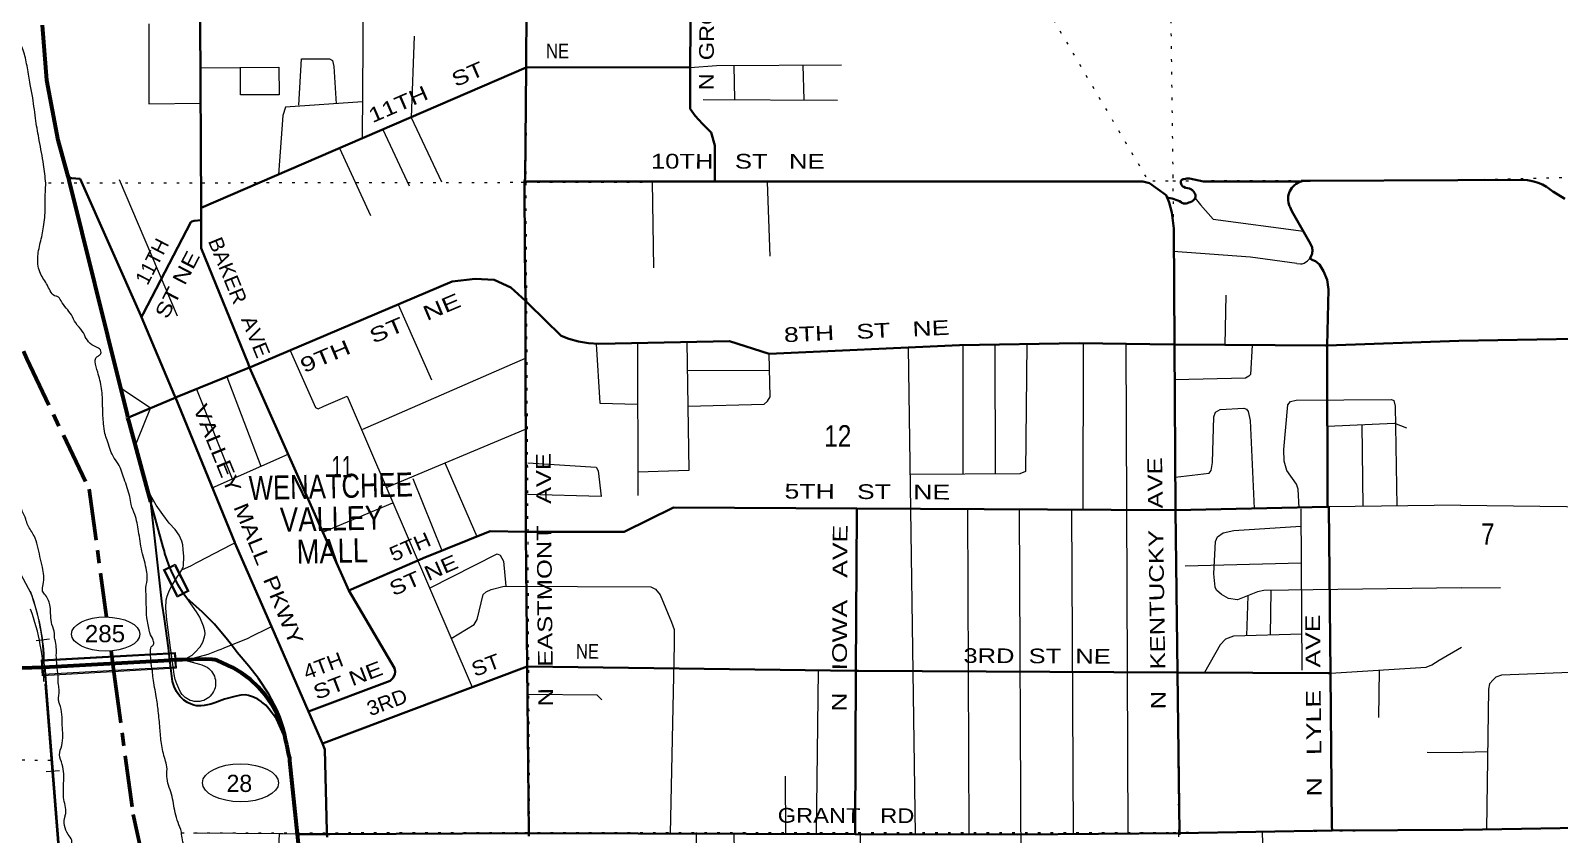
# Model space of a CAD drawing. Header units: feet. Extents: x -8 to 250644, y -192250 to 1368.
# Drawn here: x 175028 to 187545, y -33744 to -27164 of the extents above; entities that cross this region are included whole.
import ezdxf
from ezdxf.enums import TextEntityAlignment as Align

# ---------------------------------------------------------------- set-up
doc = ezdxf.new("R2010")
doc.units = ezdxf.units.FT
doc.header["$LTSCALE"] = 70
for name, pattern in [('DOT_DASHED', [7.7, 5, -1.2, 0.3, -1.2]), ('DOTTED', [1.5, 0.3, -1.2]), ('LONG_DASH_SHORT_DASH', [9.9, 6, -1.2, 1.5, -1.2])]:
    doc.linetypes.add(name, pattern=pattern)
for name, color, linetype, lineweight in [('11', 7, 'LONG_DASH_SHORT_DASH', 60), ('17', 7, 'Continuous', 25), ('23', 7, 'Continuous', 70), ('24', 7, 'Continuous', 25), ('26', 7, 'Continuous', 40), ('29', 7, 'Continuous', 25), ('34', 7, 'Continuous', 25), ('39', 7, 'Continuous', 13), ('44', 7, 'DOT_DASHED', 13), ('59', 7, 'Continuous', 13), ('6', 7, 'DOTTED', 25), ('7', 7, 'DOTTED', 13)]:
    doc.layers.add(name, color=color, linetype=linetype, lineweight=lineweight)
doc.layers.add('27', color=7, linetype='Continuous')

msp = doc.modelspace()

# ---------------------------------------------------------------- linework, layer by layer
at = {"layer": '11'}
msp.add_line((175686.8, -32242.48), (175710.05, -32414.22), dxfattribs=at)
for points in [[(170384.73, -9893.49), (170316.75, -11356.98), (170137.61, -12286.24), (170034.1, -13122.24), (170030.87, -14629.37), (170411.89, -16380.45), (170583.69, -17421.14), (171171.84, -18460.04), (171666.57, -19632.58), (171721.85, -20455), (172142.11, -22094.99), (172392.26, -23835.1), (173749.67, -26172.68), (174329.8, -27696.47), (174766, -29326.16), (174997.74, -29851.17), (175507.59, -30918.86), (175649.12, -31964.21)], [(175710.05, -32414.22), (175868.07, -33581.28), (176183.76, -34996.74), (176352.91, -35496.14), (177475.46, -37197.96)]]:
    msp.add_lwpolyline(points, dxfattribs=at)
at = {"layer": '17'}
for centre, major_axis in [((175643.29, -32104.13), (-279.86, 0.68)), ((176746.95, -33321.77), (-310.94, 0.76))]:
    msp.add_ellipse(centre, major_axis=major_axis, ratio=0.500137, dxfattribs=at)
at = {"layer": '23'}
msp.add_line((177125.12, -33009.02), (177118.48, -32978.79), dxfattribs=at)
for points in [[(175339.1, -28363.88), (175331.59, -28338.88), (175253.74, -28059.41), (175161.53, -27569.21), (175124.87, -27118.93)], [(175768.44, -30092.14), (175345.31, -28388.88), (175339.1, -28363.88)], [(175825.12, -30332.58), (175821.96, -30307.58), (175768.44, -30092.14)], [(175887.05, -30559.56), (175831.94, -30357.58), (175825.12, -30332.58)], [(176013.3, -31022.97), (176013.16, -31021.75), (175986.16, -30922.8), (175887.05, -30559.56)], [(174944.43, -32380.62), (175134.14, -32374.71), (176169.59, -32318.55)], [(177118.48, -32978.79), (177105.83, -32919.62), (177079.72, -32834.86), (177044.9, -32753.3), (177001.75, -32675.82), (176950.73, -32603.28), (176892.41, -32536.47), (176827.43, -32476.12), (176756.49, -32422.9), (176680.38, -32377.38), (176599.93, -32340.07), (176558.32, -32320.75), (176540.16, -32315.87), (176516.01, -32311.37), (176460.48, -32309.43), (176272.91, -32314.47), (176216.97, -32315.98), (176169.59, -32318.55)], [(177212.46, -33741.17), (177151.96, -33141.81), (177149.81, -33120.49), (177143.3, -33091.81), (177125.12, -33009.02)], [(177772.98, -36188.92), (177630.37, -35889.6), (177453.95, -35390.75), (177330.64, -34876.19), (177322.44, -34830.7), (177212.46, -33741.17)]]:
    msp.add_lwpolyline(points, dxfattribs=at)
at = {"layer": '23', "lineweight": 35}
for points in [[(176306.67, -31810.5), (176280.54, -31774.76), (176234.05, -31698.39), (176181.78, -31588.46), (176163, -31545.05), (176141.02, -31482.96), (176128.62, -31444.84), (176123.63, -31426.01), (176114.78, -31393.05), (176013.3, -31022.97)], [(176169.59, -32318.55), (176161.16, -32242.3), (176157.6, -32217.3), (176123.84, -31980.3), (176106.69, -31859.93), (176013.3, -31022.97)], [(176673.1, -32192.53), (176640.76, -32150.31), (176532.7, -32023.7), (176435.08, -31923.41), (176306.67, -31810.5)], [(177125.12, -33009.02), (177103.39, -32878.84), (177071.1, -32782.2), (177047.62, -32723.62), (176978.38, -32595.72), (176894.59, -32466.41), (176815.66, -32367.9), (176720.62, -32254.57), (176673.1, -32192.53)], [(177118.48, -32978.79), (177099.03, -32927.18), (177056.49, -32829.08), (177040.35, -32796.87), (176978.78, -32716.35), (176953.03, -32686.44), (176922.59, -32662.47), (176915.16, -32655.46), (176888.36, -32637.68), (176853.45, -32620.45), (176811.73, -32606.63), (176789.13, -32602.22), (176749.71, -32604.21), (176710.09, -32611.72), (176615.9, -32637.75), (176537.5, -32667.82), (176503.78, -32678.72), (176449.79, -32689.1), (176424.1, -32691.76), (176387.06, -32690.46), (176365.62, -32686.44), (176342.81, -32678.23), (176312.46, -32665.16), (176283.51, -32644.06), (176253.1, -32614.63), (176234.5, -32590.69), (176224.02, -32574.52), (176202.6, -32533.95), (176188.81, -32492.53), (176169.59, -32318.55)]]:
    msp.add_lwpolyline(points, dxfattribs=at)
at = {"layer": '24'}
for points in [[(176008.86, -30254.68), (175795.68, -30110.55), (175768.44, -30092.14)], [(175887.05, -30559.56), (175906.6, -30511.5), (176010.59, -30255.85), (176008.86, -30254.68)], [(176266.78, -31579.3), (176270.38, -31573.39), (176276.36, -31558.54), (176280.12, -31542.36), (176282.78, -31468.78), (176277.73, -31410.42), (176273.48, -31373.48), (176265.94, -31342.87), (176243.36, -31293.69), (176212.38, -31248.63), (176164.01, -31196.67), (176109.9, -31125.46), (176056.97, -31048.08), (175997.04, -30942.05), (175986.16, -30922.8)], [(176266.78, -31579.3), (176344.8, -31542.36), (176382.9, -31521.97), (176401.5, -31512.22), (176673.13, -31372.04), (176701.05, -31358.13)], [(176272.91, -32314.47), (176297.91, -32319.61), (176322.29, -32324.62), (176410.51, -32349.72), (176429.2, -32355.04), (176460.51, -32368.15), (176473.25, -32375.47), (176486.23, -32384.85), (176498.15, -32395.54), (176508.89, -32407.41), (176518.34, -32420.35), (176526.37, -32434.2), (176532.92, -32448.81), (176537.9, -32464.03), (176541.27, -32479.69), (176542.98, -32495.61), (176543.01, -32511.62), (176541.38, -32527.55), (176538.08, -32543.23), (176533.17, -32558.47), (176526.69, -32573.11), (176518.71, -32587), (176509.33, -32599.98), (176498.64, -32611.9), (176486.77, -32622.65), (176473.83, -32632.09), (176459.98, -32640.13), (176445.37, -32646.68), (176430.15, -32651.66), (176414.49, -32655.02), (176398.57, -32656.74), (176382.56, -32656.77), (176366.63, -32655.14), (176350.96, -32651.84), (176335.71, -32646.93), (176321.07, -32640.45), (176307.18, -32632.47), (176294.21, -32623.09), (176282.28, -32612.4), (176271.54, -32600.53), (176270.23, -32598.74), (176262.1, -32587.59), (176256.39, -32578.97), (176241.58, -32549.02), (176241.45, -32548.74), (176225.15, -32512.52), (176212.63, -32474.51), (176204.14, -32435.4), (176197.83, -32392.01), (176174.11, -32217.3), (176145.31, -32005.3), (176143.93, -31988.2), (176140.76, -31955.3), (176134.53, -31892.43), (176139.23, -31824.56), (176147.67, -31793.7), (176159.19, -31759.12), (176178.57, -31717.26), (176231.39, -31632.79)], [(176231.39, -31632.79), (176248.23, -31609.74), (176266.78, -31579.3)], [(176272.91, -32314.47), (176297.91, -32305.74), (176321.94, -32293.23), (176350.11, -32275.54), (176376.11, -32252.17), (176415.61, -32209.66), (176438.71, -32169.15), (176452.17, -32127.62), (176456.43, -32100.89), (176454.66, -32078.73), (176444.78, -32038.27), (176414.79, -31966.14), (176387.57, -31921.15), (176306.67, -31810.5)], [(176673.1, -32192.53), (176790.4, -32144.61), (176810.07, -32136.58), (176840.4, -32121.39), (176973.06, -32054.94), (177000.6, -32041.15)], [(176272.91, -32314.47), (176297.91, -32312.83), (176369.82, -32299.45), (176482.18, -32267.96), (176563.45, -32235.69), (176588.45, -32227.1), (176613.45, -32216.89), (176673.1, -32192.53)]]:
    msp.add_lwpolyline(points, dxfattribs=at)
at = {"layer": '26'}
for p, q in [((176423.48, -28615.58), (179085.14, -27465.56)), ((176423.92, -28714.49), (176423.48, -28615.58)), ((179083.03, -31267.21), (179079.17, -29376.25)), ((185644.16, -29740.89), (186722.6, -29703.42)), ((176214.13, -30168.15), (176821.66, -29922.59)), ((177632.55, -31747.46), (176821.66, -29922.59)), ((184401.58, -31088.43), (185647.15, -31063.19)), ((185647.16, -31066.86), (185647.15, -31063.19)), ((185657.11, -31063.18), (185657.11, -31062.74)), ((185670.52, -32424.85), (185657.11, -31063.18)), ((177000.6, -32041.15), (176701.05, -31358.13)), ((177304.57, -32737.44), (177000.6, -32041.15)), ((179106.43, -33735), (179093.41, -32369.49)), ((184435.54, -33734.02), (184418.65, -32418.63)), ((177417.08, -32999.62), (177304.57, -32737.44)), ((179106.66, -33759.63), (179106.43, -33735)), ((184435.54, -33734.02), (185683.2, -33711.84)), ((184435.72, -33747.86), (184435.54, -33734.02)), ((185683.2, -33711.84), (186756.08, -33705.44))]:
    msp.add_line(p, q, dxfattribs=at)
for points in [[(179085.14, -27465.56), (179089.23, -26969.56), (179073.21, -25764.03)], [(179085.14, -27465.56), (179087.74, -27464.44), (180429.32, -27466.49), (180440.9, -25765.23)], [(176423.48, -28615.58), (176416.56, -27070.32), (176427, -25797.33)], [(179071.01, -28400.35), (179077.65, -28375.35), (179085.14, -27465.56)], [(180629.32, -28398.32), (180629.32, -28104.7), (180599.03, -27996.63), (180528.13, -27925.69), (180470.12, -27861.2), (180429.32, -27805.17), (180429.32, -27466.49)], [(175935.88, -29509.34), (175929.96, -29495.34), (175433.76, -28377.1), (175364.1, -28372.24), (175339.1, -28363.88)], [(184393.31, -29734.56), (184387.59, -28791.03), (184387.74, -28783.15), (184382.27, -28741.03), (184370.82, -28652.72), (184350.92, -28570.79), (184325.01, -28512.15), (184189.52, -28413.06), (184133.66, -28398.56), (179096.01, -28398.21), (179071.01, -28400.35)], [(179075.73, -28964.74), (179071.22, -28425.35), (179071.01, -28400.35)], [(185423.77, -28398.25), (184632.21, -28398.83), (184515.54, -28373.91)], [(185644.16, -29740.89), (185655.63, -29284.5), (185642.46, -29204.24), (185613.13, -29133.81), (185581.62, -29079.38), (185548.1, -29051.9), (185526.94, -29041.82), (185501.64, -29029.77), (185515.55, -29004.22), (185516.07, -29003.02), (185519.44, -28992.25), (185521.67, -28981.19), (185522.74, -28969.95), (185522.62, -28958.66), (185521.32, -28947.45), (185519.76, -28940.47), (185510.59, -28915.52), (185496.35, -28890.47), (185365.53, -28660.22), (185351.32, -28635.22), (185339.52, -28610.22), (185334.63, -28599.9), (185329.41, -28585.04), (185325.78, -28569.71), (185323.76, -28554.09), (185323.39, -28538.34), (185324.67, -28522.64), (185327.58, -28507.16), (185332.1, -28492.07), (185338.16, -28477.54), (185345.71, -28463.71), (185354.67, -28450.76), (185364.93, -28438.81), (185376.39, -28427.99), (185388.91, -28418.44), (185402.36, -28410.24), (185416.59, -28403.5), (185431.46, -28398.28), (185446.78, -28394.65), (185453.15, -28393.83), (185478.15, -28392.26), (185503.15, -28394.66), (186712.04, -28387.8)], [(187589.45, -28539.99), (187496.66, -28483.88), (187490.9, -28480.4), (187446.66, -28448.43), (187438.84, -28442.87), (187405.79, -28424.22), (187370.97, -28409.12), (187334.77, -28397.75), (187297.57, -28390.22), (187284.79, -28389.01), (187239.2, -28384.67), (187234.79, -28384.68), (186712.04, -28387.8)], [(175935.88, -29509.34), (175950.09, -29481.97), (176339.44, -28732.12), (176349.16, -28726.23), (176367.22, -28721.98), (176423.92, -28714.49)], [(176821.66, -29922.59), (176808.39, -29889.93), (176424.96, -28946.17), (176423.92, -28714.49)], [(179079.17, -29376.25), (179079.17, -29376.14), (179075.73, -28964.74)], [(176821.66, -29922.59), (176828.68, -29919.75), (178480.35, -29217.78), (178669.26, -29196.04), (178824.61, -29205.01), (178959.05, -29267.79), (179079.17, -29376.14)], [(184393.31, -29734.56), (184384.82, -29734.51), (183612.25, -29721.37), (182632.72, -29738.29), (181076.33, -29810.75), (180749.56, -29705.05), (179679.58, -29728.85), (179596.28, -29723.08), (179514.04, -29708.65), (179433.77, -29685.69), (179371.23, -29661.22), (179104.88, -29401.33), (179079.17, -29376.25)], [(176214.13, -30168.15), (176207.02, -30150.77), (175935.88, -29509.34)], [(186722.6, -29703.42), (189595.25, -29655.43), (193552.68, -29586.71)], [(184401.58, -31088.43), (184401.47, -31080.19), (184393.31, -29734.56)], [(185644.16, -29740.89), (185630.08, -29741.37), (184393.31, -29734.56)], [(185647.15, -31063.19), (185644.15, -29741.24), (185644.16, -29740.89)], [(175825.12, -30332.58), (175850.12, -30321.84), (176008.86, -30254.68)], [(176008.86, -30254.68), (176197.17, -30175), (176214.13, -30168.15)], [(176701.05, -31358.13), (176699.91, -31355.54), (176214.13, -30168.15)], [(179083.03, -31267.21), (179092.98, -31267.39), (179887.55, -31266.21), (180292.24, -31067.36), (181791.83, -31075.1)], [(181785.6, -32405.38), (181791.67, -31108.29), (181791.83, -31075.1)], [(184401.58, -31088.43), (184396.08, -31088.54), (181791.83, -31075.1)], [(185670.52, -32424.85), (185652.28, -32424.76), (184418.65, -32418.63), (184401.58, -31088.43)], [(185647.15, -31063.19), (185651.12, -31063.11), (185657.11, -31063.18)], [(177304.57, -32737.44), (177972.41, -32486.4), (177993.99, -32463.97), (178009.41, -32435.18), (178012.49, -32409.47), (178007.35, -32382.73), (177632.55, -31747.46), (178235.84, -31484.43), (178242.56, -31482.81), (178790.17, -31262.04), (179083.03, -31267.21)], [(179093.41, -32369.49), (179083.06, -31283.56), (179083.03, -31267.21)], [(177417.08, -32999.62), (177447.01, -32988.36), (179093.41, -32369.49)], [(181785.6, -32405.38), (179095.85, -32368.57), (179093.41, -32369.49)], [(181779.35, -33741.01), (181779.49, -33711.64), (181785.6, -32405.38)], [(184418.65, -32418.63), (181806.05, -32405.66), (181785.6, -32405.38)], [(185683.2, -33711.84), (185682.86, -33677.63), (185670.52, -32424.85)], [(177452.76, -33741.71), (177453.03, -33716.71), (177438.27, -33049.01), (177417.08, -32999.62)], [(186756.08, -33705.44), (189616.9, -33657.32), (189623.58, -33657.26), (194886.3, -33613.84)], [(177452.76, -33741.71), (177427.76, -33741.02), (177239.75, -33741.15), (177212.46, -33741.17)], [(177452.76, -33741.71), (177477.76, -33741.61), (179106.43, -33735)], [(177455.53, -33766.71), (177452.76, -33741.71)], [(181779.35, -33741.01), (179112.13, -33734.98), (179106.43, -33735)], [(181779.35, -33741.01), (183108.65, -33744.02), (184434.19, -33734.04), (184435.54, -33734.02)]]:
    msp.add_lwpolyline(points, dxfattribs=at)
msp.add_spline([(184516.74, -28374.05), (184470.85, -28379.43), (184448.82, -28389.69), (184447.04, -28417.87), (184469.38, -28443.82), (184531.88, -28463.38), (184548.1, -28479.33), (184566.53, -28519.4), (184554.68, -28545.67), (184510.66, -28572.22), (184468.49, -28578.63), (184454.36, -28572.72), (184448.29, -28568.75), (184327.31, -28529.6)], degree=3, dxfattribs=at)
at = {"layer": '29'}
for p, q in [((177758.87, -25780.57), (177742.18, -28045.81)), ((180786.82, -27448.89), (180792.35, -27728.57)), ((181350.57, -27446.45), (181360.28, -27731.04)), ((180534.57, -27727.45), (181634.59, -27732.23)), ((177912.15, -27972.37), (178127.52, -28435.73)), ((177556.39, -28126.09), (177811.76, -28676.16)), ((175753.09, -28382.44), (176228.18, -29497.43)), ((180117.83, -28398.28), (180128.77, -29107.09)), ((181059.07, -28403.67), (181081.86, -29009.27)), ((178038.69, -29405.49), (178311.79, -30021.42)), ((184812.91, -29328.75), (184805.28, -29736.83)), ((179996.11, -29720.22), (179999.73, -30969.27)), ((182271.9, -33742.13), (182215.95, -29757.69)), ((182659.33, -29737.83), (182659.89, -30795.41)), ((182923.78, -29733.26), (182924.54, -30793.96)), ((183645.45, -29721.93), (183642, -31084.65)), ((183996.17, -29727.9), (184011.97, -33737.22)), ((177747.49, -30427.28), (179080.13, -29846.64)), ((176635.47, -29997.85), (176914.3, -30728.92)), ((180404.72, -29945.92), (181077.06, -29943.45)), ((176385.56, -30098.86), (176678.01, -30833.75)), ((185926.88, -30389.85), (185935.27, -31059.73)), ((177947.88, -30900.01), (179081.31, -30426.06)), ((176515.87, -30905.68), (177136.21, -30630.48)), ((178420.73, -30702.28), (178681.98, -31305.66)), ((178157.51, -30829.29), (178395.53, -31421.14)), ((177420.52, -31270.29), (177994.16, -31028.43)), ((182697.75, -31079.78), (182708.69, -33743.11)), ((183122.61, -31081.97), (183138.26, -34388.33)), ((183549.63, -31084.17), (183564.9, -33740.58)), ((185428.26, -31077.6), (185436.82, -32400.78)), ((186734.16, -31049.83), (185657.11, -31063.18)), ((186734.16, -31049.83), (188003.89, -31064)), ((185431.14, -31522.44), (184481.85, -31548.26)), ((184992.71, -31789.64), (184983.52, -32118.04)), ((185181.5, -31747.5), (185176.95, -32112.87)), ((186739.74, -31725.84), (187063.46, -31722.97)), ((181475.35, -32401.13), (181459.17, -33740.29)), ((186068.28, -32399.19), (186063.16, -32786.12)), ((186461.29, -33071.35), (186750.86, -33073.4)), ((186957.71, -33068.04), (186750.86, -33073.4)), ((181207.4, -33268.29), (181209.22, -33739.72)), ((180786.33, -33738.77), (180795.42, -34313.89)), ((181818.78, -33741.1), (181826.93, -34391.03)), ((185110.69, -33720.86), (185147.14, -34909.81))]:
    msp.add_line(p, q, dxfattribs=at)
at = {"layer": '29', "linetype": 'DOTTED'}
msp.add_lwpolyline([(178098.43, -23046.39), (179289.09, -23153.18), (179550.94, -23197.96), (179817.25, -23278.57), (180007.48, -23354.7), (180309.61, -23511.44), (180589.36, -23686.09), (180846.72, -23878.66), (182001.51, -24962.4), (182359.59, -25401.27), (182869.85, -26171.54), (184189.52, -28413.06)], dxfattribs=at)
at = {"layer": '29'}
for points in [[(175997.7, -27108.31), (175995.93, -27761.95), (176419.64, -27758.9)], [(178168.28, -27208.2), (178144.41, -27875.44), (178391.72, -28400.43)], [(177223.05, -27773.07), (177246.7, -27393.54), (177474.93, -27395.08), (177499.18, -27407.57), (177511.82, -27458.79), (177529.67, -27763.33)], [(176418.34, -27468.07), (177060.77, -27462.28), (177063.63, -27690.81), (176746.83, -27688.65), (176746.36, -27465.11)], [(180429.32, -27466.49), (180642.92, -27449.52), (181667.35, -27445.07)], [(177744.37, -27748.22), (177115, -27790.43), (177093.8, -27858.86), (177057, -28341.86)], [(184562.41, -28535.08), (184607.2, -28591.42), (184710.89, -28706.45), (185448.6, -28806.43)], [(185395.18, -29071.44), (185016.55, -29018.52), (184382.5, -28971.95)], [(185395.18, -29071.44), (185424.69, -29072.85), (185437.49, -29071.93), (185454.86, -29066.9), (185482.3, -29048.14), (185501.94, -29029.22)], [(177152.75, -29782.02), (177360.33, -30249.54), (177382.32, -30259.24), (177428.36, -30238.69), (177619.79, -30156.16), (178642.47, -32538.99)], [(179659.36, -29729.3), (179687.52, -30213.19), (179997.56, -30221.73)], [(180400.89, -29712.81), (180418.2, -30765.68), (179999.18, -30779)], [(183184.68, -29728.76), (183173, -30774.24), (183127.12, -30792.85), (182229, -30797.77)], [(185029.9, -29738.07), (185015.52, -29977.89), (185003.53, -29993.78), (184973.8, -30008.48), (184397.31, -30023.74)], [(180409.53, -30238.45), (181034.92, -30222.85), (181062.01, -30198.44), (181082.27, -30162.12), (181073.9, -29810.86)], [(184399.89, -30819.93), (184678.8, -30785.98), (184694.94, -30765.77), (184703.78, -30699.47), (184715.12, -30324.4), (184730.01, -30286.2), (184768.51, -30265.61), (184960.85, -30255.24), (184982.49, -30262.8), (184996.52, -30281.52), (185014.25, -30356.85), (185045.22, -31075.39)], [(185414.16, -31071.76), (185405.63, -30917.82), (185393.68, -30877.53), (185314.09, -30766.22), (185291.08, -30688.57), (185289.88, -30594.09), (185321.37, -30226.8), (185342.51, -30199.64), (185391.05, -30187.85), (186168.87, -30182.39), (186188.79, -30192.62), (186199.64, -30238.16), (186213.83, -31056.28)], [(185645.65, -30402.07), (186195.36, -30376.55), (186294.09, -30415.45)], [(179098.2, -30701.55), (179660, -30736.82), (179674.44, -30768.72), (179699.1, -30976.94), (179095.45, -30962.23)], [(186739.73, -31725.32), (185125.1, -31748.3), (185071.9, -31757.62), (184908.33, -31823.77), (184835.22, -31813.8), (184779.48, -31781.23), (184737.03, -31743.62), (184727.68, -31720.22), (184715.18, -31609.58), (184729.93, -31346.75), (184746.38, -31308.5), (184793.13, -31275.75), (184879.17, -31256.72), (185429.19, -31220.73)], [(178294.41, -31728.02), (178846.9, -31446.45), (178873.83, -31459.34), (178899.79, -31507.96), (178920.08, -31712.48)], [(178471.77, -32141.26), (178658.75, -32025.46), (178685.22, -31983.74), (178734.8, -31780.64), (178756.94, -31758.77), (178798.44, -31739.76), (178904.36, -31712.41), (180105.34, -31717.84), (180145.58, -31735.38), (180182.35, -31783.06), (180276.5, -32006.75), (180296.16, -32066.38), (180297.72, -32190.67), (180264.47, -33737.59)], [(185434.91, -32105.96), (184877.97, -32120.87), (184811.84, -32145.99), (184766.59, -32192.4), (184638.62, -32419.72)], [(185670.52, -32424.85), (186452.96, -32374.37), (186499.73, -32356.53), (186560.53, -32318.93), (186743.75, -32211.74)], [(189614.26, -32341.17), (187069.95, -32439.73), (187023.85, -32456.78), (187003.02, -32477.61), (186973.87, -32510.95), (186965.41, -32555.44), (186948.16, -33704.23)], [(179105.35, -32596.18), (179665.32, -32601.37), (179705.94, -32642.98)], [(177212.46, -33741.17), (177094.78, -33739.68), (177062.21, -33739.45), (176361.91, -33734.62)], [(177062.21, -33739.45), (177057.38, -33856.65), (177061.13, -33892.19), (177118.89, -34021.81), (177141.54, -34076.55), (177220.04, -34894.75), (177253.75, -35063.76), (177374.26, -35522.43), (177486.79, -35897.79), (177508.51, -36023.82), (177506.67, -36098.84), (177499.79, -36139.48), (177498.34, -36169.47), (177504.71, -36198.81), (177518.45, -36225.5), (177538.64, -36247.72), (177563.88, -36263.97), (177592.47, -36273.12), (177622.46, -36274.56), (177651.8, -36268.2), (177678.49, -36254.46), (177772.98, -36188.92)], [(180477.11, -33727.48), (180472.87, -34809.03), (180346.33, -34950.92)]]:
    msp.add_lwpolyline(points, dxfattribs=at)
at = {"layer": '34'}
for p, q in [((175182.51, -32145.26), (175072.86, -32159.8)), ((175143.79, -32366.69), (175335.09, -34763.05)), ((175143.97, -32510.59), (175335.27, -34906.96)), ((175264.84, -33223.39), (175154.58, -33232.19))]:
    msp.add_line(p, q, dxfattribs=at)
at = {"layer": '34', "lineweight": 13}
for points in [[(175140.53, -32301.53), (175140.2, -32294.43), (175138.25, -32262.9), (175135.63, -32231.62), (175132.61, -32200.29), (175129.08, -32169.16), (175124.93, -32137.87), (175120.09, -32106.81), (175114.91, -32075.89), (175109.1, -32044.83), (175102.86, -32014.1), (175096.04, -31983.4), (175088.48, -31952.77), (175080.63, -31922.44), (175072.23, -31892.13), (175063.08, -31861.9), (175053.66, -31831.94), (175043.73, -31802.19), (175033.09, -31772.58), (174602.21, -30968.34), (174600.21, -30968.36), (173730.31, -29416.56)], [(175334.07, -34763.08), (175137.35, -32298.66)]]:
    msp.add_lwpolyline(points, dxfattribs=at)
at = {"layer": '34'}
for points in [[(175139, -32312.05), (175139, -32299.05), (175139.3, -32298.95), (175139.1, -32294.49), (175137.15, -32262.98), (175134.53, -32231.72), (175131.51, -32200.41), (175127.98, -32169.3), (175123.84, -32138.03), (175119, -32106.99), (175113.82, -32076.09), (175108.02, -32045.05), (175101.78, -32014.33), (175094.96, -31983.66), (175087.41, -31953.04), (175079.56, -31922.73), (175071.17, -31892.44), (175062.02, -31862.23), (175052.61, -31832.28), (175042.69, -31802.56), (175032.08, -31773.03), (174601.55, -30969.45), (174599.56, -30969.47), (173813.93, -29568.01)], [(175409.29, -35281.13), (175401.25, -35256.16), (175393.52, -35230.91), (175386.37, -35205.66), (175379.56, -35180.11), (175373.33, -35154.59), (175367.43, -35128.93), (175361.97, -35103.27), (175356.96, -35077.33), (175352.58, -35051.42), (175348.49, -35025.51), (175344.84, -34999.3), (175341.66, -34973.26), (175338.93, -34947.08), (175336.81, -34920.77), (175334.99, -34894.63), (175333.63, -34868.32), (175332.86, -34841.91), (175332.39, -34815.63), (175332.39, -34789.38), (175332.96, -34763.12), (175148.01, -32446.13)]]:
    msp.add_lwpolyline(points, dxfattribs=at)
for centre, major_axis, ratio, start_param, end_param in [((173334.72, -32375.89), (822.73, 1604.52), 0.999945, 5.20127961, 5.53702879), ((173334.91, -32519.62), (820.81, -1605.5), 0.99994, 1.11323213, 1.44898131)]:
    msp.add_ellipse(centre, major_axis=major_axis, ratio=ratio, start_param=start_param, end_param=end_param, dxfattribs=at)
at = {"layer": '39'}
for points in [[(175153.4, -28412.09), (175133.93, -28259.62), (175099.42, -28063.23), (175071.73, -27902.89), (175045.43, -27714.36), (175024.88, -27604.18), (175001.76, -27467.88), (174972.77, -27339.76), (174926.01, -27226.14), (174873.48, -27124.71), (174833.99, -27057.44)], [(175970.87, -31723.39), (175983.11, -31640.63), (175977.84, -31584.42), (175940.15, -31426.33), (175912.38, -31261.98), (175881.21, -31125.87), (175851.25, -31044.06), (175839.72, -30977.92), (175794.3, -30834.09), (175745.31, -30710.45), (175703.68, -30647.02), (175654.55, -30517.35), (175637.22, -30461.4), (175625.44, -30383.2), (175618.52, -30252.58), (175618.17, -30236.5), (175608.97, -30093.86), (175577.84, -29959.76), (175557.8, -29871.69), (175565.12, -29839.33), (175586.92, -29824.76), (175602.65, -29808.31), (175604.22, -29788.16), (175528.63, -29735.53), (175451.76, -29624.6), (175397.99, -29557.41), (175362.34, -29491.81), (175277.29, -29375.02), (175246.34, -29339.51), (175236.24, -29337.73), (175170.09, -29256.72), (175165.89, -29248.77), (175109.47, -29153.47), (175086.57, -29027.23), (175107.88, -28900.01), (175135.19, -28770.62), (175147.89, -28617.43), (175149.01, -28486.63), (175153.35, -28410.08)], [(175254.72, -32443.08), (175238.98, -32277.05), (175228.13, -32150.55), (175225.98, -32144.55), (175225.01, -32100.32), (175203.26, -32026.37), (175187.9, -31877.84), (175149.67, -31786.15), (175126.8, -31752.46), (175131.62, -31698.03), (175124.49, -31557.36), (175104.44, -31469.29), (175056.43, -31299.36), (175006.22, -31211.96), (174989.07, -31164.07), (174933.78, -31028.5), (174903.33, -30924.57), (174871.96, -30870.96), (174865.67, -30859.03), (174817.34, -30765.56)], [(176025.12, -32406.15), (176010.31, -32233.53), (176015.81, -32209.26), (176035.47, -32188.7), (176032.7, -32154.56), (176005.23, -32094.82), (176003, -32084.81), (175980.36, -31970.64), (175975.86, -31858.07), (175970.87, -31723.39)], [(176264.55, -33724.62), (176212.79, -33566.85), (176181.26, -33414.67), (176143.85, -33268.64), (176144.12, -33190.17), (176128.71, -33130.16), (176099.68, -33000.05), (176086.83, -32873.59), (176073.71, -32735.06), (176056.97, -32614.73), (176031.56, -32466.42), (176025.12, -32406.15)], [(175513.6, -34870.18), (175498.73, -34743.76), (175504.59, -34735.58), (175517.85, -34699.07), (175462.77, -34664.1), (175435.48, -34612.41), (175424.72, -34580.46), (175423.43, -34522.15), (175393.91, -34460.44), (175343.49, -34272.47), (175344.26, -34035.06), (175354.69, -33869.84), (175365.01, -33791.15), (175335.81, -33743.52), (175310.39, -33595.22), (175312.27, -33589.14), (175301.34, -33458.61), (175298.35, -33323.89), (175286.93, -33171.25), (175265.05, -33091.26), (175283.5, -33016.41), (175287.84, -32849.33), (175283.92, -32762.91), (175265.88, -32674.79), (175257.18, -32644.81), (175263.48, -32566.21), (175256.42, -32520.09), (175254.72, -32443.08)], [(176603.29, -34893.55), (176593.1, -34847.88), (176551.87, -34712.01), (176534.15, -34637.97), (176508.7, -34578.19), (176474.76, -34407.95), (176439.74, -34279.98), (176392.54, -34146.25), (176388.35, -34138.29), (176349.58, -34022.48), (176295.9, -33868.77), (176264.91, -33740.71), (176264.55, -33724.62)]]:
    msp.add_spline(points, degree=3, dxfattribs=at)
at = {"layer": '59'}
for p, q in [((176220.33, -31665.8), (176220.68, -31665.62)), ((175117.5, -32314.82), (176213.15, -32253.63)), ((176213.15, -32253.63), (176220.4, -32383.44)), ((175124.75, -32444.61), (175117.5, -32314.82)), ((176220.4, -32383.44), (175124.75, -32444.61))]:
    msp.add_line(p, q, dxfattribs=at)
for points in [[(176211.16, -31530.53), (176323.34, -31753.95), (176229.51, -31801.06), (176117.32, -31577.65)], [(176128.05, -31581.2), (176207.6, -31541.26), (176312.6, -31750.39), (176233.07, -31790.32)], [(175125.93, -32322.35), (176205.61, -32262.06), (176211.96, -32375.9), (175132.28, -32436.17)]]:
    msp.add_lwpolyline(points, close=True, dxfattribs=at)
msp.add_ellipse((172995.17, 18891.7), major_axis=(23294.71, 45718.99), ratio=0.999945, start_param=3.65728082, end_param=3.67872306, dxfattribs=at)
at = {"layer": '6'}
msp.add_lwpolyline([(184564.17, -40927.36), (184515, -39117.72), (184429.57, -33727.64), (184382.84, -28363.11), (184312.86, -22945.03), (184340.09, -17728.61), (184339.96, -17712.95)], dxfattribs=at)
at = {"layer": '7'}
for p, q in [((179090.93, -26951.05), (179082.4, -28409.27)), ((178975.75, -28408.54), (175144.06, -28413.26)), ((179082.4, -28409.27), (179111.55, -33726.83)), ((174329.39, -33129.81), (175278.37, -33136.82)), ((179102.5, -33727.03), (179114.54, -34351.47)), ((186742.51, -33705.57), (186757.6, -33705.43))]:
    msp.add_line(p, q, dxfattribs=at)
for points in [[(216143.39, -28001.55), (210853.73, -28138.92), (205583.41, -28299.04), (200148.79, -28196.33), (194839.79, -28264.38), (189558.95, -28323.79), (186708.95, -28389.11)], [(186712.04, -28387.8), (184341.59, -28395.83), (179066.53, -28408.43), (178973, -28408.55)], [(186757.6, -33705.43), (189623.6, -33665.04), (194898.58, -33604.84), (200180.8, -33550.49), (205534.62, -33479.42), (210887.67, -33434.33), (216143.33, -33337.22), (217880.05, -33307.55)], [(176264.73, -33731.82), (179074.75, -33727.41), (184383.12, -33727.68), (186756.08, -33705.45)]]:
    msp.add_lwpolyline(points, dxfattribs=at)

# ---------------------------------------------------------------- texts
at = {"layer": '17', "width": 1.05}
msp.add_text('285', height=140.8, dxfattribs=at).set_placement((175472.45, -32170.88))
at = {"layer": '17'}
msp.add_text('28', height=140.8, dxfattribs=at).set_placement((176632.83, -33396.47))
at = {"layer": '27'}
for s, height, rotation, width, p in [('N  GROVER  AVE', 120, 89.61, 1.2, (180619.73, -27652.84)), ('NE', 120, 359.912, 0.85, (179247.77, -27390.09)), ('11TH    ST', 120, 23.368, 1.3, (177826.96, -27922.3)), ('10TH   ST   NE', 120.7, 359.953, 1.3, (180106.81, -28293.11)), ('BAKER', 120, 292.111, 1.05, (176478.82, -28886.34)), ('ST NE', 120, 62.56, 1.25, (176146.73, -29533.28)), ('9TH   ST   NE', 120.7, 22.98, 1.4, (177267.59, -29968.6)), ('AVE', 120, 292.111, 1.1, (176749.71, -29527.99)), ('8TH   ST   NE', 120.7, 2.622, 1.35, (181198.7, -29715.2)), ('VALLEY  MALL  PKWY', 120.7, 292.207, 1.25, (176356.62, -30253.48)), ('N   EASTMONT   AVE', 120, 90.546, 1.3, (179305.45, -32695.85)), ('N   KENTUCKY   AVE', 120.7, 90.872, 1.3, (184322.93, -32719.46)), ('5TH   ST   NE', 120.7, 359.661, 1.35, (181200.51, -30994.56)), ('5TH', 120, 23.557, 1.15, (177998.68, -31513.68)), ('N   IOWA   AVE', 120, 89.732, 1.35, (181709.55, -32738.71)), ('ST NE', 120, 23.557, 1.25, (177998.49, -31795.19)), ('N   LYLE   AVE', 120.7, 90.525, 1.35, (185598.57, -33432.55)), ('4TH', 120, 20.842, 1.1, (177288.94, -32478.67)), ('ST', 120, 20.601, 1.15, (178665.68, -32455.49)), ('NE', 120, 359.216, 0.85, (179491.89, -32303.98)), ('3RD  ST  NE', 120, 359.715, 1.3, (182665.82, -32339.93)), ('ST NE', 120, 20.965, 1.25, (177371.28, -32643.97)), ('3RD', 120, 20.601, 1.05, (177809.71, -32777.24)), ('GRANT   RD', 120.7, 359.827, 1.2, (181144.67, -33648.16))]:
    msp.add_text(s, height=height, rotation=rotation, dxfattribs=dict(at, width=width)).set_placement(p)
msp.add_text('11TH', height=120, rotation=62.56, dxfattribs=at).set_placement((175985.82, -29255.35))
at = {"layer": '44'}
for s, width, p in [('WENATCHEE', 0.8, (177488.25, -30992.11)), ('VALLEY', 0.85, (177494.34, -31257.05)), ('MALL', 0.85, (177500.45, -31521.99))]:
    msp.add_text(s, height=196.4, rotation=1.319, dxfattribs=dict(at, width=width)).set_placement(p, align=Align.CENTER)
at = {"layer": '7'}
for s, height, width, p in [('12', 176, 0.85, (181525.59, -30569.86)), ('11', 176, 0.65, (177492.17, -30822.07)), ('7', 175, 0.85, (186903.67, -31371.24))]:
    msp.add_text(s, height=height, dxfattribs=dict(at, width=width)).set_placement(p)

doc.saveas('drawing.dxf')
